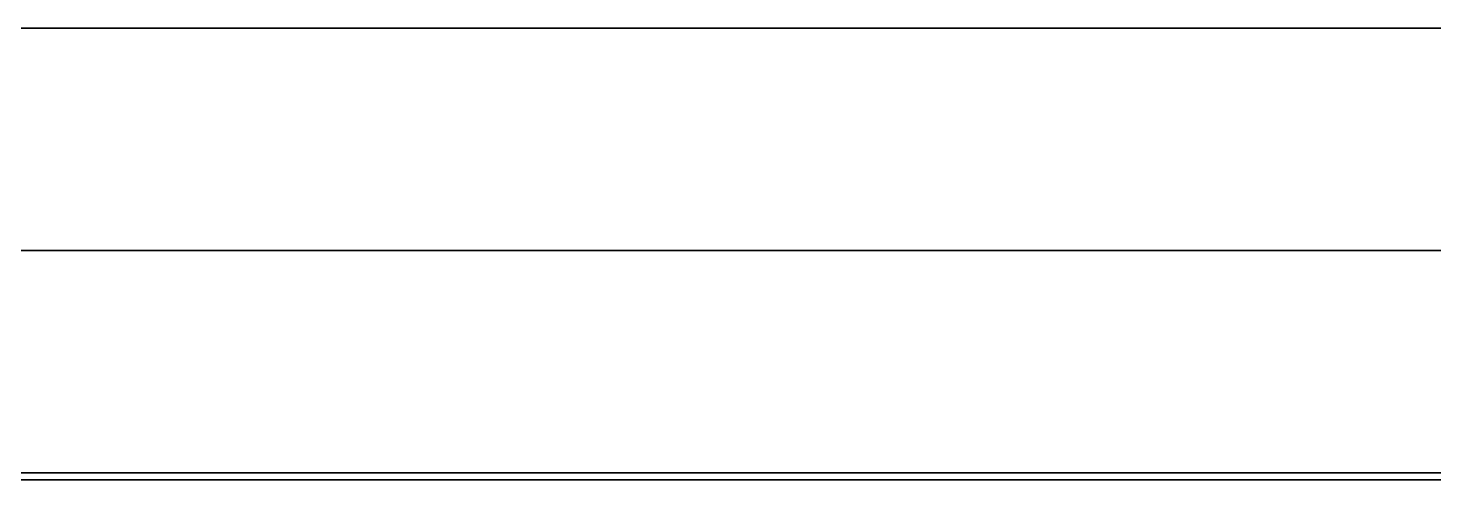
# Model space of a CAD drawing. Header units: inches. Extents: x 0 to 240, y -6 to 240.
# Drawn here: x 45.54 to 51.87, y -6.28 to -4.25 of the extents above; entities that cross this region are included whole.
import ezdxf

# ---------------------------------------------------------------- set-up
doc = ezdxf.new("R2010")
doc.units = ezdxf.units.IN
doc.header["$MEASUREMENT"] = 0
doc.layers.add('MODEL$frame-a', color=252, linetype='Continuous', true_color=0x696969)
doc.layers.add('MODEL$perf-pan', color=7, linetype='Continuous', true_color=0x646464)

msp = doc.modelspace()

# ---------------------------------------------------------------- linework, layer by layer
at = {"layer": 'MODEL$frame-a'}
for points in [[(0, -4.25, 288), (80, -4.25, 288)], [(80, -4.25, 144), (0, -4.25, 144)], [(0, -4.25, 576), (80, -4.25, 576)], [(80, -4.25, 432), (0, -4.25, 432)], [(0, -4.25, 432), (80, -4.25, 432)], [(80, -4.25, 288), (0, -4.25, 288)], [(2, -4.25, 146), (78, -4.25, 146)], [(78, -4.25, 286), (2, -4.25, 286)], [(2, -4.25, 434), (78, -4.25, 434)], [(78, -4.25, 574), (2, -4.25, 574)], [(2, -4.25, 290), (78, -4.25, 290)], [(78, -4.25, 430), (2, -4.25, 430)], [(0, -5.25, 288), (80, -5.25, 288)], [(80, -5.25, 144), (0, -5.25, 144)], [(0, -5.25, 576), (80, -5.25, 576)], [(80, -5.25, 432), (0, -5.25, 432)], [(0, -5.25, 432), (80, -5.25, 432)], [(80, -5.25, 288), (0, -5.25, 288)], [(2, -5.25, 146), (78, -5.25, 146)], [(78, -5.25, 286), (2, -5.25, 286)], [(2, -5.25, 434), (78, -5.25, 434)], [(78, -5.25, 574), (2, -5.25, 574)], [(2, -5.25, 290), (78, -5.25, 290)], [(78, -5.25, 430), (2, -5.25, 430)], [(0, -6.25, 288), (80, -6.25, 288)], [(80, -6.25, 144), (0, -6.25, 144)], [(0, -6.25, 576), (80, -6.25, 576)], [(80, -6.25, 432), (0, -6.25, 432)], [(0, -6.25, 432), (80, -6.25, 432)], [(80, -6.25, 288), (0, -6.25, 288)], [(2, -6.25, 146), (78, -6.25, 146)], [(78, -6.25, 286), (2, -6.25, 286)], [(2, -6.25, 434), (78, -6.25, 434)], [(78, -6.25, 574), (2, -6.25, 574)], [(2, -6.25, 290), (78, -6.25, 290)], [(78, -6.25, 430), (2, -6.25, 430)]]:
    msp.add_open_spline(points, degree=1, dxfattribs=at)
at = {"layer": 'MODEL$perf-pan'}
for p, q in [((0.5, -6.2812, 144.5), (79.5, -6.2812, 144.5)), ((79.5, -6.2812, 287.5), (0.5, -6.2812, 287.5)), ((0.5, -6.2812, 432.5), (79.5, -6.2812, 432.5)), ((79.5, -6.2812, 575.5), (0.5, -6.2812, 575.5)), ((0.5, -6.2812, 288.5), (79.5, -6.2812, 288.5)), ((79.5, -6.2812, 431.5), (0.5, -6.2812, 431.5)), ((41.0895, -6.2812, 504), (45.7257, -6.2812, 504)), ((41.429, -6.2812, 216), (45.5517, -6.2812, 216)), ((48.1307, -6.2812, 504), (52.5495, -6.2812, 504)), ((48.3047, -6.2812, 216), (52.525, -6.2812, 216)), ((48.3759, -6.2812, 360), (52.4956, -6.2812, 360))]:
    msp.add_line(p, q, dxfattribs=at)
for points in [[(45.695, -6.2812, 151.288), (43.4641, -6.2812, 152.576)], [(43.4641, -6.2812, 147.424), (45.695, -6.2812, 148.712)], [(44.7902, -6.2812, 154.7656), (46.9282, -6.2812, 153.5313)], [(46.9282, -6.2812, 158.4687), (44.7902, -6.2812, 157.2344)], [(44.8674, -6.2812, 406.8102), (46.9282, -6.2812, 405.6203)], [(46.9282, -6.2812, 410.3797), (44.8674, -6.2812, 409.1898)], [(44.9475, -6.2812, 166.8565), (46.9282, -6.2812, 165.7129)], [(46.9282, -6.2812, 170.2871), (44.9475, -6.2812, 169.1435)], [(44.9864, -6.2812, 418.8789), (46.9282, -6.2812, 417.7578)], [(46.9282, -6.2812, 422.2422), (44.9864, -6.2812, 421.1211)], [(45.028, -6.2812, 394.9029), (46.9282, -6.2812, 393.8058)], [(46.9282, -6.2812, 398.1942), (45.028, -6.2812, 397.0971)], [(45.0511, -6.2812, 550.9163), (46.9282, -6.2812, 549.8325)], [(46.9282, -6.2812, 554.1675), (45.0511, -6.2812, 553.0837)], [(45.1018, -6.2812, 442.9455), (46.9282, -6.2812, 441.891)], [(46.9282, -6.2812, 446.109), (45.1018, -6.2812, 445.0545)], [(45.1032, -6.2812, 178.9463), (46.9282, -6.2812, 177.8927)], [(46.9282, -6.2812, 182.1073), (45.1032, -6.2812, 181.0537)], [(45.1845, -6.2812, 382.9933), (46.9282, -6.2812, 381.9866)], [(46.9282, -6.2812, 386.0134), (45.1845, -6.2812, 385.0067)], [(45.2566, -6.2812, 191.0349), (46.9282, -6.2812, 190.0698)], [(46.9282, -6.2812, 193.9302), (45.2566, -6.2812, 192.9651)], [(45.2805, -6.2812, 539.0487), (46.9282, -6.2812, 538.0974)], [(46.9282, -6.2812, 541.9026), (45.2805, -6.2812, 540.9513)], [(45.336, -6.2812, 371.0808), (46.9282, -6.2812, 370.1615)], [(46.9282, -6.2812, 373.8385), (45.336, -6.2812, 372.9192)], [(45.3618, -6.2812, 563.0956), (46.9282, -6.2812, 562.1913)], [(46.9282, -6.2812, 565.8087), (45.3618, -6.2812, 564.9044)], [(45.395, -6.2812, 455.1148), (46.9282, -6.2812, 454.2297)], [(46.9282, -6.2812, 457.7703), (45.395, -6.2812, 456.8852)], [(45.4066, -6.2812, 203.1215), (46.9282, -6.2812, 202.243)], [(46.9282, -6.2812, 205.757), (45.4066, -6.2812, 204.8785)], [(45.4805, -6.2812, 359.1642), (46.9282, -6.2812, 358.3283)], [(46.9282, -6.2812, 361.6717), (45.4805, -6.2812, 360.8358)], [(45.5459, -6.2812, 527.2019), (46.9282, -6.2812, 526.4039)], [(45.5459, -6.2812, 528.7981), (45.5459, -6.2812, 527.2019)], [(46.9282, -6.2812, 529.5961), (45.5459, -6.2812, 528.7981)], [(45.5517, -6.2812, 215.2053), (46.9282, -6.2812, 214.4105)], [(45.5517, -6.2812, 216.7947), (45.5517, -6.2812, 215.2053)], [(46.9282, -6.2812, 217.5895), (45.5517, -6.2812, 216.7947)], [(45.553, -6.2812, 491.206), (46.9282, -6.2812, 490.412)], [(45.553, -6.2812, 492.794), (45.553, -6.2812, 491.206)], [(46.9282, -6.2812, 493.588), (45.553, -6.2812, 492.794)], [(45.6149, -6.2812, 347.2418), (46.9282, -6.2812, 346.4835)], [(45.6149, -6.2812, 348.7582), (45.6149, -6.2812, 347.2418)], [(46.9282, -6.2812, 349.5165), (45.6149, -6.2812, 348.7582)], [(45.6848, -6.2812, 467.2821), (46.9282, -6.2812, 466.5642)], [(45.6848, -6.2812, 468.7179), (45.6848, -6.2812, 467.2821)], [(46.9282, -6.2812, 469.4358), (45.6848, -6.2812, 468.7179)], [(45.6885, -6.2812, 227.2843), (46.9282, -6.2812, 226.5685)], [(45.6885, -6.2812, 228.7157), (45.6885, -6.2812, 227.2843)], [(46.9282, -6.2812, 229.4315), (45.6885, -6.2812, 228.7157)], [(45.695, -6.2812, 148.712), (45.695, -6.2812, 151.288)], [(45.7257, -6.2812, 503.3057), (46.9282, -6.2812, 502.6114)], [(45.7257, -6.2812, 504.6943), (45.7257, -6.2812, 503.3057)], [(46.9282, -6.2812, 505.3886), (45.7257, -6.2812, 504.6943)], [(45.7353, -6.2812, 335.3113), (46.9282, -6.2812, 334.6225)], [(45.7353, -6.2812, 336.6887), (45.7353, -6.2812, 335.3113)], [(46.9282, -6.2812, 337.3775), (45.7353, -6.2812, 336.6887)], [(45.8005, -6.2812, 275.3489), (46.9282, -6.2812, 274.6978)], [(45.8005, -6.2812, 276.6511), (45.8005, -6.2812, 275.3489)], [(46.9282, -6.2812, 277.3022), (45.8005, -6.2812, 276.6511)], [(45.8107, -6.2812, 515.3548), (46.9282, -6.2812, 514.7096)], [(45.8107, -6.2812, 516.6452), (45.8107, -6.2812, 515.3548)], [(46.9282, -6.2812, 517.2904), (45.8107, -6.2812, 516.6452)], [(45.811, -6.2812, 239.355), (46.9282, -6.2812, 238.71)], [(45.811, -6.2812, 240.645), (45.811, -6.2812, 239.355)], [(46.9282, -6.2812, 241.29), (45.811, -6.2812, 240.645)], [(45.8201, -6.2812, 263.3602), (46.9282, -6.2812, 262.7205)], [(45.8201, -6.2812, 264.6398), (45.8201, -6.2812, 263.3602)], [(46.9282, -6.2812, 265.2795), (45.8201, -6.2812, 264.6398)], [(45.8256, -6.2812, 299.3634), (46.9282, -6.2812, 298.7268)], [(45.8256, -6.2812, 300.6366), (45.8256, -6.2812, 299.3634)], [(46.9282, -6.2812, 301.2732), (45.8256, -6.2812, 300.6366)], [(45.8269, -6.2812, 479.3642), (46.9282, -6.2812, 478.7284)], [(45.8269, -6.2812, 480.6358), (45.8269, -6.2812, 479.3642)], [(46.9282, -6.2812, 481.2716), (45.8269, -6.2812, 480.6358)], [(45.8368, -6.2812, 323.3699), (46.9282, -6.2812, 322.7398)], [(45.8368, -6.2812, 324.6301), (45.8368, -6.2812, 323.3699)], [(46.9282, -6.2812, 325.2602), (45.8368, -6.2812, 324.6301)], [(45.8772, -6.2812, 251.3932), (46.9282, -6.2812, 250.7864)], [(45.8772, -6.2812, 252.6068), (45.8772, -6.2812, 251.3932)], [(46.9282, -6.2812, 253.2136), (45.8772, -6.2812, 252.6068)], [(45.8817, -6.2812, 311.3958), (46.9282, -6.2812, 310.7916)], [(45.8817, -6.2812, 312.6042), (45.8817, -6.2812, 311.3958)], [(46.9282, -6.2812, 313.2084), (45.8817, -6.2812, 312.6042)], [(48.0559, -6.2812, 276.6511), (46.9282, -6.2812, 277.3022)], [(48.0363, -6.2812, 264.6398), (46.9282, -6.2812, 265.2795)], [(47.9792, -6.2812, 252.6068), (46.9282, -6.2812, 253.2136)], [(48.0454, -6.2812, 240.645), (46.9282, -6.2812, 241.29)], [(48.1679, -6.2812, 228.7157), (46.9282, -6.2812, 229.4315)], [(48.3047, -6.2812, 216.7947), (46.9282, -6.2812, 217.5895)], [(48.4498, -6.2812, 204.8785), (46.9282, -6.2812, 205.757)], [(48.5998, -6.2812, 192.9651), (46.9282, -6.2812, 193.9302)], [(48.7532, -6.2812, 181.0537), (46.9282, -6.2812, 182.1073)], [(48.9089, -6.2812, 169.1435), (46.9282, -6.2812, 170.2871)], [(49.0662, -6.2812, 157.2344), (46.9282, -6.2812, 158.4687)], [(46.9282, -6.2812, 274.6978), (48.0559, -6.2812, 275.3489)], [(46.9282, -6.2812, 262.7205), (48.0363, -6.2812, 263.3602)], [(46.9282, -6.2812, 250.7864), (47.9792, -6.2812, 251.3932)], [(46.9282, -6.2812, 238.71), (48.0454, -6.2812, 239.355)], [(46.9282, -6.2812, 226.5685), (48.1679, -6.2812, 227.2843)], [(46.9282, -6.2812, 214.4105), (48.3047, -6.2812, 215.2053)], [(46.9282, -6.2812, 202.243), (48.4498, -6.2812, 203.1215)], [(46.9282, -6.2812, 190.0698), (48.5998, -6.2812, 191.0349)], [(46.9282, -6.2812, 177.8927), (48.7532, -6.2812, 178.9463)], [(46.9282, -6.2812, 165.7129), (48.9089, -6.2812, 166.8565)], [(46.9282, -6.2812, 153.5313), (49.0662, -6.2812, 154.7656)], [(48.4946, -6.2812, 564.9044), (46.9282, -6.2812, 565.8087)], [(48.8053, -6.2812, 553.0837), (46.9282, -6.2812, 554.1675)], [(48.5759, -6.2812, 540.9513), (46.9282, -6.2812, 541.9026)], [(48.3105, -6.2812, 528.7981), (46.9282, -6.2812, 529.5961)], [(48.0457, -6.2812, 516.6452), (46.9282, -6.2812, 517.2904)], [(48.1307, -6.2812, 504.6943), (46.9282, -6.2812, 505.3886)], [(48.3034, -6.2812, 492.794), (46.9282, -6.2812, 493.588)], [(48.0295, -6.2812, 480.6358), (46.9282, -6.2812, 481.2716)], [(48.1716, -6.2812, 468.7179), (46.9282, -6.2812, 469.4358)], [(48.4614, -6.2812, 456.8852), (46.9282, -6.2812, 457.7703)], [(48.7546, -6.2812, 445.0545), (46.9282, -6.2812, 446.109)], [(46.9282, -6.2812, 562.1913), (48.4946, -6.2812, 563.0956)], [(46.9282, -6.2812, 549.8325), (48.8053, -6.2812, 550.9163)], [(46.9282, -6.2812, 538.0974), (48.5759, -6.2812, 539.0487)], [(46.9282, -6.2812, 526.4039), (48.3105, -6.2812, 527.2019)], [(46.9282, -6.2812, 514.7096), (48.0457, -6.2812, 515.3548)], [(46.9282, -6.2812, 502.6114), (48.1307, -6.2812, 503.3057)], [(46.9282, -6.2812, 490.412), (48.3034, -6.2812, 491.206)], [(46.9282, -6.2812, 478.7284), (48.0295, -6.2812, 479.3642)], [(46.9282, -6.2812, 466.5642), (48.1716, -6.2812, 467.2821)], [(46.9282, -6.2812, 454.2297), (48.4614, -6.2812, 455.1148)], [(46.9282, -6.2812, 441.891), (48.7546, -6.2812, 442.9455)], [(48.87, -6.2812, 421.1211), (46.9282, -6.2812, 422.2422)], [(48.989, -6.2812, 409.1898), (46.9282, -6.2812, 410.3797)], [(48.8284, -6.2812, 397.0971), (46.9282, -6.2812, 398.1942)], [(48.6719, -6.2812, 385.0067), (46.9282, -6.2812, 386.0134)], [(48.5204, -6.2812, 372.9192), (46.9282, -6.2812, 373.8385)], [(48.3759, -6.2812, 360.8358), (46.9282, -6.2812, 361.6717)], [(48.2415, -6.2812, 348.7582), (46.9282, -6.2812, 349.5165)], [(48.1211, -6.2812, 336.6887), (46.9282, -6.2812, 337.3775)], [(48.0196, -6.2812, 324.6301), (46.9282, -6.2812, 325.2602)], [(47.9747, -6.2812, 312.6042), (46.9282, -6.2812, 313.2084)], [(48.0308, -6.2812, 300.6366), (46.9282, -6.2812, 301.2732)], [(46.9282, -6.2812, 417.7578), (48.87, -6.2812, 418.8789)], [(46.9282, -6.2812, 405.6203), (48.989, -6.2812, 406.8102)], [(46.9282, -6.2812, 393.8058), (48.8284, -6.2812, 394.9029)], [(46.9282, -6.2812, 381.9866), (48.6719, -6.2812, 382.9933)], [(46.9282, -6.2812, 370.1615), (48.5204, -6.2812, 371.0808)], [(46.9282, -6.2812, 358.3283), (48.3759, -6.2812, 359.1642)], [(46.9282, -6.2812, 346.4835), (48.2415, -6.2812, 347.2418)], [(46.9282, -6.2812, 334.6225), (48.1211, -6.2812, 335.3113)], [(46.9282, -6.2812, 322.7398), (48.0196, -6.2812, 323.3699)], [(46.9282, -6.2812, 310.7916), (47.9747, -6.2812, 311.3958)], [(46.9282, -6.2812, 298.7268), (48.0308, -6.2812, 299.3634)], [(47.9747, -6.2812, 311.3958), (47.9747, -6.2812, 312.6042)], [(47.9792, -6.2812, 251.3932), (47.9792, -6.2812, 252.6068)], [(48.0196, -6.2812, 323.3699), (48.0196, -6.2812, 324.6301)], [(48.0295, -6.2812, 479.3642), (48.0295, -6.2812, 480.6358)], [(48.0308, -6.2812, 299.3634), (48.0308, -6.2812, 300.6366)], [(48.0363, -6.2812, 263.3602), (48.0363, -6.2812, 264.6398)], [(48.0454, -6.2812, 239.355), (48.0454, -6.2812, 240.645)], [(48.0457, -6.2812, 515.3548), (48.0457, -6.2812, 516.6452)], [(48.0559, -6.2812, 275.3489), (48.0559, -6.2812, 276.6511)], [(48.1211, -6.2812, 335.3113), (48.1211, -6.2812, 336.6887)], [(48.1307, -6.2812, 503.3057), (48.1307, -6.2812, 504.6943)], [(48.1679, -6.2812, 227.2843), (48.1679, -6.2812, 228.7157)], [(48.1716, -6.2812, 467.2821), (48.1716, -6.2812, 468.7179)], [(48.1879, -6.2812, 148.7273), (50.3923, -6.2812, 147.4545)], [(48.1879, -6.2812, 151.2727), (48.1879, -6.2812, 148.7273)], [(50.3923, -6.2812, 152.5455), (48.1879, -6.2812, 151.2727)], [(48.2415, -6.2812, 347.2418), (48.2415, -6.2812, 348.7582)], [(48.3034, -6.2812, 491.206), (48.3034, -6.2812, 492.794)], [(48.3047, -6.2812, 215.2053), (48.3047, -6.2812, 216.7947)], [(48.3105, -6.2812, 527.2019), (48.3105, -6.2812, 528.7981)], [(48.347, -6.2812, 160.8191), (50.3923, -6.2812, 159.6383)], [(48.347, -6.2812, 163.1809), (48.347, -6.2812, 160.8191)], [(50.3923, -6.2812, 164.3617), (48.347, -6.2812, 163.1809)], [(48.371, -6.2812, 412.833), (50.3923, -6.2812, 411.666)], [(48.371, -6.2812, 415.167), (48.371, -6.2812, 412.833)], [(50.3923, -6.2812, 416.334), (48.371, -6.2812, 415.167)], [(48.3759, -6.2812, 359.1642), (48.3759, -6.2812, 360.8358)], [(48.4496, -6.2812, 436.8784), (50.3923, -6.2812, 435.7568)], [(48.4496, -6.2812, 439.1216), (48.4496, -6.2812, 436.8784)], [(50.3923, -6.2812, 440.2432), (48.4496, -6.2812, 439.1216)], [(48.4498, -6.2812, 203.1215), (48.4498, -6.2812, 204.8785)], [(48.4499, -6.2812, 400.8785), (50.3923, -6.2812, 399.7571)], [(48.4499, -6.2812, 403.1215), (48.4499, -6.2812, 400.8785)], [(50.3923, -6.2812, 404.2429), (48.4499, -6.2812, 403.1215)], [(48.4614, -6.2812, 455.1148), (48.4614, -6.2812, 456.8852)], [(48.4946, -6.2812, 563.0956), (48.4946, -6.2812, 564.9044)], [(48.5049, -6.2812, 172.9103), (50.3923, -6.2812, 171.8206)], [(48.5049, -6.2812, 175.0897), (48.5049, -6.2812, 172.9103)], [(50.3923, -6.2812, 176.1794), (48.5049, -6.2812, 175.0897)], [(48.5204, -6.2812, 371.0808), (48.5204, -6.2812, 372.9192)], [(48.568, -6.2812, 424.9467), (50.3923, -6.2812, 423.8934)], [(48.568, -6.2812, 427.0533), (48.568, -6.2812, 424.9467)], [(50.3923, -6.2812, 428.1066), (48.568, -6.2812, 427.0533)], [(48.5759, -6.2812, 539.0487), (48.5759, -6.2812, 540.9513)], [(48.5998, -6.2812, 191.0349), (48.5998, -6.2812, 192.9651)], [(48.6099, -6.2812, 388.9709), (50.3923, -6.2812, 387.9419)], [(48.6099, -6.2812, 391.0291), (48.6099, -6.2812, 388.9709)], [(50.3923, -6.2812, 392.0581), (48.6099, -6.2812, 391.0291)], [(48.6612, -6.2812, 185.0006), (50.3923, -6.2812, 184.0011)], [(48.6612, -6.2812, 186.9994), (48.6612, -6.2812, 185.0006)], [(50.3923, -6.2812, 187.9989), (48.6612, -6.2812, 186.9994)], [(48.6651, -6.2812, 545.0028), (50.3923, -6.2812, 544.0056)], [(48.6651, -6.2812, 546.9972), (48.6651, -6.2812, 545.0028)], [(50.3923, -6.2812, 547.9944), (48.6651, -6.2812, 546.9972)], [(48.6719, -6.2812, 382.9933), (48.6719, -6.2812, 385.0067)], [(48.6914, -6.2812, 557.018), (50.3923, -6.2812, 556.036)], [(48.6914, -6.2812, 558.982), (48.6914, -6.2812, 557.018)], [(50.3923, -6.2812, 559.964), (48.6914, -6.2812, 558.982)], [(48.746, -6.2812, 449.0495), (50.3923, -6.2812, 448.0991)], [(48.746, -6.2812, 450.9505), (48.746, -6.2812, 449.0495)], [(50.3923, -6.2812, 451.9009), (48.746, -6.2812, 450.9505)], [(48.7532, -6.2812, 178.9463), (48.7532, -6.2812, 181.0537)], [(48.7546, -6.2812, 442.9455), (48.7546, -6.2812, 445.0545)], [(48.7657, -6.2812, 377.0609), (50.3923, -6.2812, 376.1218)], [(48.7657, -6.2812, 378.9391), (48.7657, -6.2812, 377.0609)], [(50.3923, -6.2812, 379.8782), (48.7657, -6.2812, 378.9391)], [(48.8053, -6.2812, 550.9163), (48.8053, -6.2812, 553.0837)], [(48.8152, -6.2812, 197.0895), (50.3923, -6.2812, 196.1789)], [(48.8152, -6.2812, 198.9105), (48.8152, -6.2812, 197.0895)], [(50.3923, -6.2812, 199.8211), (48.8152, -6.2812, 198.9105)], [(48.8284, -6.2812, 394.9029), (48.8284, -6.2812, 397.0971)], [(48.87, -6.2812, 418.8789), (48.87, -6.2812, 421.1211)], [(48.9089, -6.2812, 166.8565), (48.9089, -6.2812, 169.1435)], [(48.916, -6.2812, 365.1477), (50.3923, -6.2812, 364.2953)], [(48.916, -6.2812, 366.8523), (48.916, -6.2812, 365.1477)], [(50.3923, -6.2812, 367.7047), (48.916, -6.2812, 366.8523)], [(48.9268, -6.2812, 533.1539), (50.3923, -6.2812, 532.3077)], [(48.9268, -6.2812, 534.8461), (48.9268, -6.2812, 533.1539)], [(50.3923, -6.2812, 535.6923), (48.9268, -6.2812, 534.8461)], [(48.9658, -6.2812, 209.1764), (50.3923, -6.2812, 208.3529)], [(48.9658, -6.2812, 210.8236), (48.9658, -6.2812, 209.1764)], [(50.3923, -6.2812, 211.6471), (48.9658, -6.2812, 210.8236)], [(48.989, -6.2812, 406.8102), (48.989, -6.2812, 409.1898)], [(48.9977, -6.2812, 569.1948), (50.3923, -6.2812, 568.3897)], [(48.9977, -6.2812, 570.8052), (48.9977, -6.2812, 569.1948)], [(50.3923, -6.2812, 571.6103), (48.9977, -6.2812, 570.8052)], [(49.0085, -6.2812, 497.2011), (50.3923, -6.2812, 496.4022)], [(49.0085, -6.2812, 498.7989), (49.0085, -6.2812, 497.2011)], [(50.3923, -6.2812, 499.5978), (49.0085, -6.2812, 498.7989)], [(49.04, -6.2812, 461.2192), (50.3923, -6.2812, 460.4385)], [(49.04, -6.2812, 462.7808), (49.04, -6.2812, 461.2192)], [(50.3923, -6.2812, 463.5615), (49.04, -6.2812, 462.7808)], [(49.0585, -6.2812, 353.2299), (50.3923, -6.2812, 352.4598)], [(49.0585, -6.2812, 354.7701), (49.0585, -6.2812, 353.2299)], [(50.3923, -6.2812, 355.5402), (49.0585, -6.2812, 354.7701)], [(49.0662, -6.2812, 154.7656), (49.0662, -6.2812, 157.2344)], [(49.1088, -6.2812, 485.259), (50.3923, -6.2812, 484.518)], [(49.1088, -6.2812, 486.741), (49.1088, -6.2812, 485.259)], [(50.3923, -6.2812, 487.482), (49.1088, -6.2812, 486.741)], [(49.1111, -6.2812, 221.2603), (50.3923, -6.2812, 220.5206)], [(49.1111, -6.2812, 222.7397), (49.1111, -6.2812, 221.2603)], [(50.3923, -6.2812, 223.4794), (49.1111, -6.2812, 222.7397)], [(49.1896, -6.2812, 341.3056), (50.3923, -6.2812, 340.6112)], [(49.1896, -6.2812, 342.6944), (49.1896, -6.2812, 341.3056)], [(50.3923, -6.2812, 343.3888), (49.1896, -6.2812, 342.6944)], [(49.1922, -6.2812, 521.3071), (50.3923, -6.2812, 520.6143)], [(49.1922, -6.2812, 522.6929), (49.1922, -6.2812, 521.3071)], [(50.3923, -6.2812, 523.3857), (49.1922, -6.2812, 522.6929)], [(49.2109, -6.2812, 293.3179), (50.3923, -6.2812, 292.6358)], [(49.2109, -6.2812, 294.6821), (49.2109, -6.2812, 293.3179)], [(50.3923, -6.2812, 295.3642), (49.2109, -6.2812, 294.6821)], [(49.2176, -6.2812, 281.3218), (50.3923, -6.2812, 280.6436)], [(49.2176, -6.2812, 282.6782), (49.2176, -6.2812, 281.3218)], [(50.3923, -6.2812, 283.3564), (49.2176, -6.2812, 282.6782)], [(49.2232, -6.2812, 269.325), (50.3923, -6.2812, 268.65)], [(49.2232, -6.2812, 270.675), (49.2232, -6.2812, 269.325)], [(50.3923, -6.2812, 271.35), (49.2232, -6.2812, 270.675)], [(49.247, -6.2812, 233.3388), (50.3923, -6.2812, 232.6775)], [(49.247, -6.2812, 234.6612), (49.247, -6.2812, 233.3388)], [(50.3923, -6.2812, 235.3225), (49.247, -6.2812, 234.6612)], [(49.2574, -6.2812, 305.3447), (50.3923, -6.2812, 304.6895)], [(49.2574, -6.2812, 306.6553), (49.2574, -6.2812, 305.3447)], [(50.3923, -6.2812, 307.3105), (49.2574, -6.2812, 306.6553)], [(49.2629, -6.2812, 257.3479), (50.3923, -6.2812, 256.6959)], [(49.2629, -6.2812, 258.6521), (49.2629, -6.2812, 257.3479)], [(50.3923, -6.2812, 259.3041), (49.2629, -6.2812, 258.6521)], [(49.2674, -6.2812, 509.3505), (50.3923, -6.2812, 508.701)], [(49.2674, -6.2812, 510.6495), (49.2674, -6.2812, 509.3505)], [(50.3923, -6.2812, 511.299), (49.2674, -6.2812, 510.6495)], [(49.3047, -6.2812, 329.3721), (50.3923, -6.2812, 328.7441)], [(49.3047, -6.2812, 330.6279), (49.3047, -6.2812, 329.3721)], [(50.3923, -6.2812, 331.2559), (49.3047, -6.2812, 330.6279)], [(49.3272, -6.2812, 317.385), (50.3923, -6.2812, 316.7701)], [(49.3272, -6.2812, 318.615), (49.3272, -6.2812, 317.385)], [(50.3923, -6.2812, 319.2299), (49.3272, -6.2812, 318.615)], [(49.3304, -6.2812, 473.3869), (50.3923, -6.2812, 472.7738)], [(49.3304, -6.2812, 474.6131), (49.3304, -6.2812, 473.3869)], [(50.3923, -6.2812, 475.2262), (49.3304, -6.2812, 474.6131)], [(49.3477, -6.2812, 245.3969), (50.3923, -6.2812, 244.7938)], [(49.3477, -6.2812, 246.6031), (49.3477, -6.2812, 245.3969)], [(50.3923, -6.2812, 247.2062), (49.3477, -6.2812, 246.6031)], [(51.567, -6.2812, 282.6782), (50.3923, -6.2812, 283.3564)], [(51.5614, -6.2812, 270.675), (50.3923, -6.2812, 271.35)], [(51.5217, -6.2812, 258.6521), (50.3923, -6.2812, 259.3041)], [(51.4369, -6.2812, 246.6031), (50.3923, -6.2812, 247.2062)], [(51.5376, -6.2812, 234.6612), (50.3923, -6.2812, 235.3225)], [(51.6735, -6.2812, 222.7397), (50.3923, -6.2812, 223.4794)], [(51.8188, -6.2812, 210.8236), (50.3923, -6.2812, 211.6471)], [(51.9694, -6.2812, 198.9105), (50.3923, -6.2812, 199.8211)], [(52.1234, -6.2812, 186.9994), (50.3923, -6.2812, 187.9989)], [(52.2797, -6.2812, 175.0897), (50.3923, -6.2812, 176.1794)], [(52.4376, -6.2812, 163.1809), (50.3923, -6.2812, 164.3617)], [(52.5968, -6.2812, 151.2727), (50.3923, -6.2812, 152.5455)], [(50.3923, -6.2812, 280.6436), (51.567, -6.2812, 281.3218)], [(50.3923, -6.2812, 268.65), (51.5614, -6.2812, 269.325)], [(50.3923, -6.2812, 256.6959), (51.5217, -6.2812, 257.3479)], [(50.3923, -6.2812, 244.7938), (51.4369, -6.2812, 245.3969)], [(50.3923, -6.2812, 232.6775), (51.5376, -6.2812, 233.3388)], [(50.3923, -6.2812, 220.5206), (51.6735, -6.2812, 221.2603)], [(50.3923, -6.2812, 208.3529), (51.8188, -6.2812, 209.1764)], [(50.3923, -6.2812, 196.1789), (51.9694, -6.2812, 197.0895)], [(50.3923, -6.2812, 184.0011), (52.1234, -6.2812, 185.0006)], [(50.3923, -6.2812, 171.8206), (52.2797, -6.2812, 172.9103)], [(50.3923, -6.2812, 159.6383), (52.4376, -6.2812, 160.8191)], [(50.3923, -6.2812, 147.4545), (52.5968, -6.2812, 148.7273)], [(51.7869, -6.2812, 570.8052), (50.3923, -6.2812, 571.6103)], [(52.0932, -6.2812, 558.982), (50.3923, -6.2812, 559.964)], [(52.1195, -6.2812, 546.9972), (50.3923, -6.2812, 547.9944)], [(51.8578, -6.2812, 534.8461), (50.3923, -6.2812, 535.6923)], [(51.5924, -6.2812, 522.6929), (50.3923, -6.2812, 523.3857)], [(51.5172, -6.2812, 510.6495), (50.3923, -6.2812, 511.299)], [(51.7761, -6.2812, 498.7989), (50.3923, -6.2812, 499.5978)], [(51.6758, -6.2812, 486.741), (50.3923, -6.2812, 487.482)], [(51.4542, -6.2812, 474.6131), (50.3923, -6.2812, 475.2262)], [(51.7446, -6.2812, 462.7808), (50.3923, -6.2812, 463.5615)], [(52.0386, -6.2812, 450.9505), (50.3923, -6.2812, 451.9009)], [(52.335, -6.2812, 439.1216), (50.3923, -6.2812, 440.2432)], [(50.3923, -6.2812, 568.3897), (51.7869, -6.2812, 569.1948)], [(50.3923, -6.2812, 556.036), (52.0932, -6.2812, 557.018)], [(50.3923, -6.2812, 544.0056), (52.1195, -6.2812, 545.0028)], [(50.3923, -6.2812, 532.3077), (51.8578, -6.2812, 533.1539)], [(50.3923, -6.2812, 520.6143), (51.5924, -6.2812, 521.3071)], [(50.3923, -6.2812, 508.701), (51.5172, -6.2812, 509.3505)], [(50.3923, -6.2812, 496.4022), (51.7761, -6.2812, 497.2011)], [(50.3923, -6.2812, 484.518), (51.6758, -6.2812, 485.259)], [(50.3923, -6.2812, 472.7738), (51.4542, -6.2812, 473.3869)], [(50.3923, -6.2812, 460.4385), (51.7446, -6.2812, 461.2192)], [(50.3923, -6.2812, 448.0991), (52.0386, -6.2812, 449.0495)], [(50.3923, -6.2812, 435.7568), (52.335, -6.2812, 436.8784)], [(52.2167, -6.2812, 427.0533), (50.3923, -6.2812, 428.1066)], [(52.4136, -6.2812, 415.167), (50.3923, -6.2812, 416.334)], [(52.3347, -6.2812, 403.1215), (50.3923, -6.2812, 404.2429)], [(52.1747, -6.2812, 391.0291), (50.3923, -6.2812, 392.0581)], [(52.0189, -6.2812, 378.9391), (50.3923, -6.2812, 379.8782)], [(51.8686, -6.2812, 366.8523), (50.3923, -6.2812, 367.7047)], [(51.7261, -6.2812, 354.7701), (50.3923, -6.2812, 355.5402)], [(51.595, -6.2812, 342.6944), (50.3923, -6.2812, 343.3888)], [(51.4799, -6.2812, 330.6279), (50.3923, -6.2812, 331.2559)], [(51.4575, -6.2812, 318.615), (50.3923, -6.2812, 319.2299)], [(51.5272, -6.2812, 306.6553), (50.3923, -6.2812, 307.3105)], [(51.5737, -6.2812, 294.6821), (50.3923, -6.2812, 295.3642)], [(50.3923, -6.2812, 423.8934), (52.2167, -6.2812, 424.9467)], [(50.3923, -6.2812, 411.666), (52.4136, -6.2812, 412.833)], [(50.3923, -6.2812, 399.7571), (52.3347, -6.2812, 400.8785)], [(50.3923, -6.2812, 387.9419), (52.1747, -6.2812, 388.9709)], [(50.3923, -6.2812, 376.1218), (52.0189, -6.2812, 377.0609)], [(50.3923, -6.2812, 364.2953), (51.8686, -6.2812, 365.1477)], [(50.3923, -6.2812, 352.4598), (51.7261, -6.2812, 353.2299)], [(50.3923, -6.2812, 340.6112), (51.595, -6.2812, 341.3056)], [(50.3923, -6.2812, 328.7441), (51.4799, -6.2812, 329.3721)], [(50.3923, -6.2812, 316.7701), (51.4575, -6.2812, 317.385)], [(50.3923, -6.2812, 304.6895), (51.5272, -6.2812, 305.3447)], [(50.3923, -6.2812, 292.6358), (51.5737, -6.2812, 293.3179)], [(51.4369, -6.2812, 245.3969), (51.4369, -6.2812, 246.6031)], [(51.4542, -6.2812, 473.3869), (51.4542, -6.2812, 474.6131)], [(51.4575, -6.2812, 317.385), (51.4575, -6.2812, 318.615)], [(51.4799, -6.2812, 329.3721), (51.4799, -6.2812, 330.6279)], [(51.5172, -6.2812, 509.3505), (51.5172, -6.2812, 510.6495)], [(51.5217, -6.2812, 257.3479), (51.5217, -6.2812, 258.6521)], [(51.5272, -6.2812, 305.3447), (51.5272, -6.2812, 306.6553)], [(51.5376, -6.2812, 233.3388), (51.5376, -6.2812, 234.6612)], [(51.5614, -6.2812, 269.325), (51.5614, -6.2812, 270.675)], [(51.567, -6.2812, 281.3218), (51.567, -6.2812, 282.6782)], [(51.5737, -6.2812, 293.3179), (51.5737, -6.2812, 294.6821)], [(51.5924, -6.2812, 521.3071), (51.5924, -6.2812, 522.6929)], [(51.595, -6.2812, 341.3056), (51.595, -6.2812, 342.6944)], [(51.6735, -6.2812, 221.2603), (51.6735, -6.2812, 222.7397)], [(51.6758, -6.2812, 485.259), (51.6758, -6.2812, 486.741)], [(51.7261, -6.2812, 353.2299), (51.7261, -6.2812, 354.7701)], [(51.7438, -6.2812, 154.7803), (53.8564, -6.2812, 153.5605)], [(51.7438, -6.2812, 157.2197), (51.7438, -6.2812, 154.7803)], [(53.8564, -6.2812, 158.4395), (51.7438, -6.2812, 157.2197)], [(51.7446, -6.2812, 461.2192), (51.7446, -6.2812, 462.7808)], [(51.7761, -6.2812, 497.2011), (51.7761, -6.2812, 498.7989)], [(51.7869, -6.2812, 569.1948), (51.7869, -6.2812, 570.8052)], [(51.8188, -6.2812, 209.1764), (51.8188, -6.2812, 210.8236)], [(51.8578, -6.2812, 533.1539), (51.8578, -6.2812, 534.8461)], [(51.8686, -6.2812, 365.1477), (51.8686, -6.2812, 366.8523)]]:
    msp.add_open_spline(points, degree=1, dxfattribs=at)

doc.saveas('drawing.dxf')
